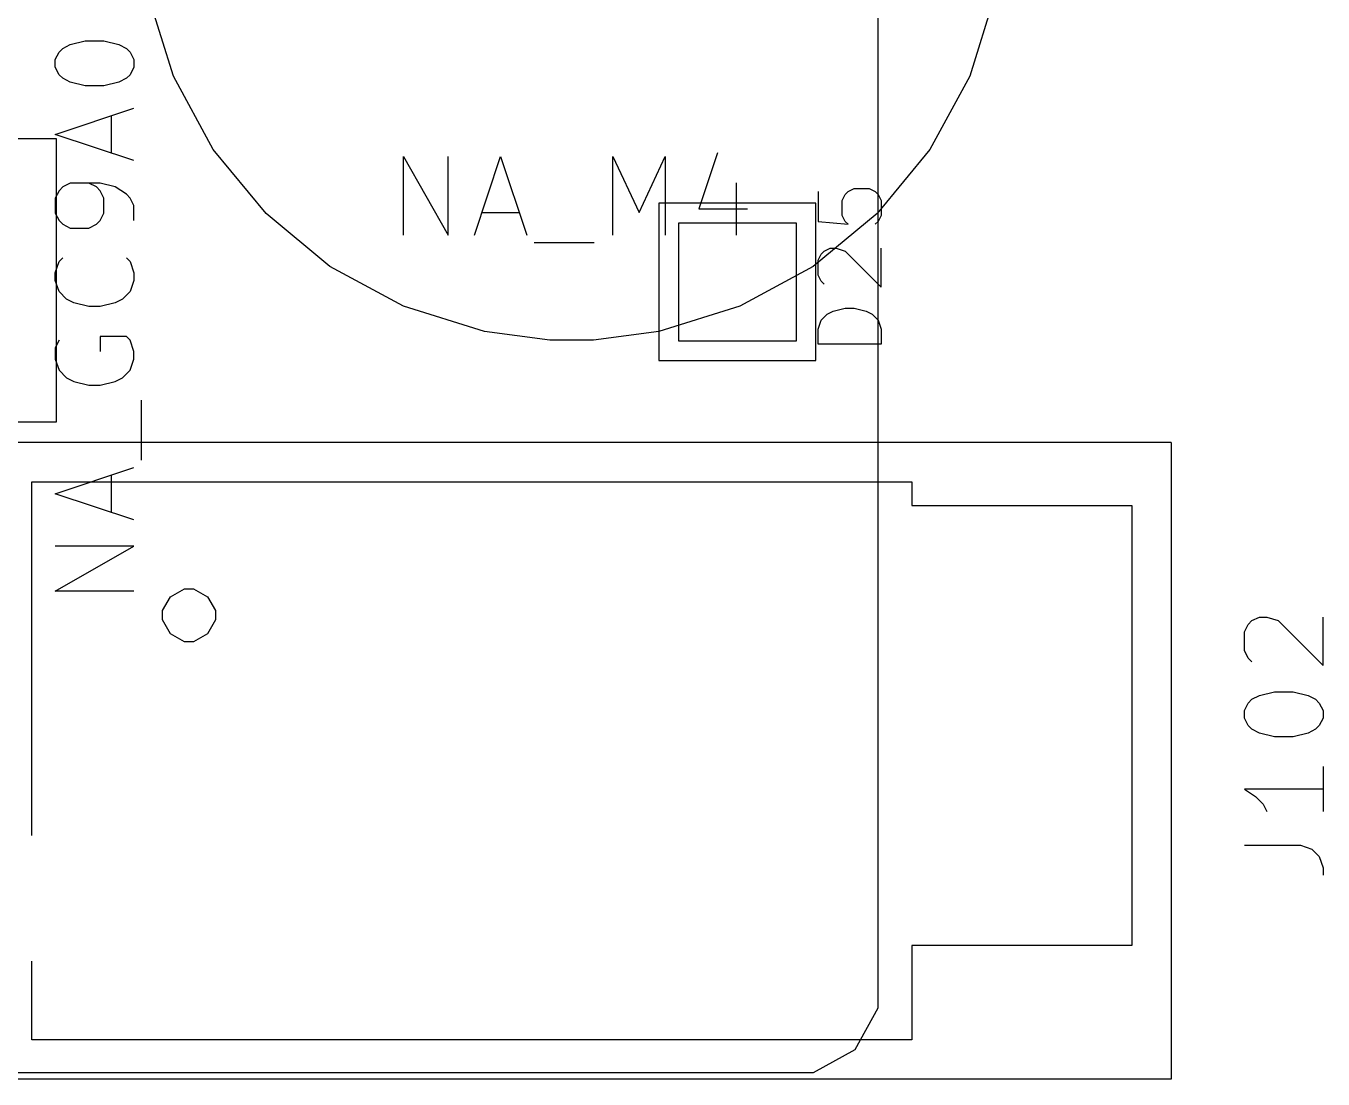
# Model space of a CAD drawing. Extents: x 0 to 141, y 0 to 216.
# Drawn here: x 123.34 to 139.85, y 148.78 to 162.18 of the extents above; entities that cross this region are included whole.
import ezdxf

# ---------------------------------------------------------------- set-up
doc = ezdxf.new("R2010")
doc.units = 0
doc.layers.get('0').update_dxf_attribs({"linetype": 'CONTINUOUS'})

msp = doc.modelspace()

# ---------------------------------------------------------------- linework, layer by layer
at = {"color": 0}
for p, q in [((134.191, 149.862), (134.192, 195.362)), ((125.22, 161.539), (124.9, 162.571)), ((135.676, 162.571), (135.357, 161.539)), ((123.906, 161.94), (124.098, 161.987)), ((124.098, 161.987), (124.335, 161.987)), ((124.335, 161.987), (124.526, 161.94)), ((123.716, 161.75), (123.764, 161.845)), ((123.764, 161.845), (123.811, 161.892)), ((123.811, 161.892), (123.906, 161.94)), ((124.526, 161.94), (124.622, 161.892)), ((124.622, 161.892), (124.668, 161.845)), ((124.668, 161.845), (124.716, 161.75)), ((123.716, 161.653), (123.716, 161.75)), ((123.764, 161.558), (123.716, 161.653)), ((124.716, 161.653), (124.668, 161.558)), ((124.716, 161.75), (124.716, 161.653)), ((123.811, 161.512), (123.764, 161.558)), ((123.906, 161.463), (123.811, 161.512)), ((124.098, 161.417), (123.906, 161.463)), ((124.526, 161.463), (124.335, 161.417)), ((124.622, 161.512), (124.526, 161.463)), ((124.668, 161.558), (124.622, 161.512)), ((125.727, 160.605), (125.22, 161.539)), ((135.357, 161.539), (134.849, 160.605)), ((124.335, 161.417), (124.098, 161.417)), ((123.716, 160.796), (124.716, 161.13)), ((124.431, 160.559), (124.431, 161.035)), ((123.734, 160.74), (104.884, 160.74)), ((124.716, 160.464), (123.716, 160.796)), ((123.734, 157.141), (123.734, 160.74)), ((126.399, 159.79), (125.727, 160.605)), ((128.147, 159.516), (128.147, 160.517)), ((128.147, 160.517), (128.717, 159.516)), ((128.717, 159.516), (128.717, 160.517)), ((129.051, 159.516), (129.384, 160.517)), ((129.384, 160.517), (129.717, 159.516)), ((130.813, 159.516), (130.813, 160.517)), ((130.813, 160.517), (131.147, 159.803)), ((131.147, 159.803), (131.479, 160.517)), ((131.479, 160.517), (131.479, 159.516)), ((132.146, 160.564), (131.907, 159.85)), ((134.849, 160.605), (134.178, 159.79)), ((123.906, 160.178), (123.811, 160.131)), ((124.288, 160.178), (123.906, 160.178)), ((124.24, 160.131), (124.145, 160.178)), ((124.478, 160.131), (124.288, 160.178)), ((132.384, 160.183), (132.384, 159.516)), ((123.764, 160.082), (123.716, 159.988)), ((123.716, 159.988), (123.716, 159.797)), ((123.811, 160.131), (123.764, 160.082)), ((124.288, 160.082), (124.24, 160.131)), ((124.335, 159.988), (124.288, 160.082)), ((124.335, 159.797), (124.335, 159.988)), ((124.622, 160.036), (124.478, 160.131)), ((124.668, 159.988), (124.622, 160.036)), ((124.716, 159.892), (124.668, 159.988)), ((133.427, 160.073), (133.427, 159.691)), ((133.732, 159.959), (133.77, 160.034)), ((133.77, 160.034), (133.808, 160.073)), ((133.808, 160.073), (133.885, 160.111)), ((133.885, 160.111), (134.075, 160.111)), ((134.075, 160.111), (134.151, 160.073)), ((134.151, 160.073), (134.189, 160.034)), ((134.189, 160.034), (134.226, 159.959)), ((124.716, 159.702), (124.716, 159.892)), ((131.399, 159.921), (131.399, 157.92)), ((133.398, 159.921), (131.399, 159.921)), ((131.907, 159.85), (132.527, 159.85)), ((133.398, 157.92), (133.398, 159.921)), ((133.732, 159.768), (133.732, 159.959)), ((134.226, 159.959), (134.226, 159.768)), ((123.716, 159.797), (123.764, 159.702)), ((123.764, 159.702), (123.811, 159.654)), ((123.811, 159.654), (123.906, 159.607)), ((124.145, 159.607), (124.24, 159.654)), ((124.24, 159.654), (124.288, 159.702)), ((124.288, 159.702), (124.335, 159.797)), ((127.212, 159.119), (126.399, 159.79)), ((129.146, 159.803), (129.623, 159.803)), ((131.648, 159.67), (131.648, 158.171)), ((133.149, 159.67), (131.648, 159.67)), ((133.149, 158.171), (133.149, 159.67)), ((134.178, 159.79), (133.364, 159.119)), ((133.427, 159.691), (133.808, 159.654)), ((133.77, 159.691), (133.732, 159.768)), ((133.808, 159.654), (133.77, 159.691)), ((134.189, 159.691), (134.151, 159.654)), ((134.226, 159.768), (134.189, 159.691)), ((123.906, 159.607), (124.145, 159.607)), ((129.813, 159.421), (130.575, 159.421)), ((133.503, 159.311), (133.579, 159.349)), ((133.579, 159.349), (133.656, 159.349)), ((133.656, 159.349), (133.77, 159.311)), ((134.226, 158.853), (134.226, 159.349)), ((123.716, 159.035), (123.764, 159.179)), ((123.764, 159.179), (123.811, 159.226)), ((124.622, 159.226), (124.668, 159.179)), ((124.668, 159.179), (124.716, 159.035)), ((133.427, 159.197), (133.464, 159.272)), ((133.427, 159.006), (133.427, 159.197)), ((133.464, 159.272), (133.503, 159.311)), ((133.77, 159.311), (134.226, 158.853)), ((123.716, 158.94), (123.716, 159.035)), ((124.716, 159.035), (124.716, 158.94)), ((128.148, 158.612), (127.212, 159.119)), ((133.364, 159.119), (132.43, 158.612)), ((133.464, 158.931), (133.427, 159.006)), ((123.764, 158.797), (123.716, 158.94)), ((124.716, 158.94), (124.668, 158.797)), ((133.503, 158.892), (133.464, 158.931)), ((123.86, 158.702), (123.764, 158.797)), ((123.954, 158.654), (123.86, 158.702)), ((124.145, 158.607), (123.954, 158.654)), ((124.478, 158.654), (124.288, 158.607)), ((124.573, 158.702), (124.478, 158.654)), ((124.668, 158.797), (124.573, 158.702)), ((124.288, 158.607), (124.145, 158.607)), ((129.18, 158.292), (128.148, 158.612)), ((132.43, 158.612), (131.397, 158.292)), ((133.464, 158.434), (133.542, 158.51)), ((133.542, 158.51), (133.617, 158.549)), ((133.617, 158.549), (133.77, 158.587)), ((133.77, 158.587), (133.885, 158.587)), ((133.885, 158.587), (134.036, 158.549)), ((134.036, 158.549), (134.112, 158.51)), ((134.112, 158.51), (134.189, 158.434)), ((133.427, 158.32), (133.464, 158.434)), ((134.189, 158.434), (134.226, 158.32)), ((123.764, 158.178), (123.716, 158.083)), ((124.622, 158.225), (124.288, 158.225)), ((124.288, 158.225), (124.288, 158.035)), ((124.668, 158.178), (124.622, 158.225)), ((124.716, 158.035), (124.668, 158.178)), ((130.011, 158.18), (129.18, 158.292)), ((130.289, 158.18), (130.011, 158.18)), ((130.566, 158.18), (130.289, 158.18)), ((131.397, 158.292), (130.566, 158.18)), ((131.648, 158.171), (133.149, 158.171)), ((133.427, 158.13), (133.427, 158.32)), ((134.226, 158.32), (134.226, 158.13)), ((123.716, 158.083), (123.716, 157.94)), ((124.716, 157.94), (124.716, 158.035)), ((134.226, 158.13), (133.427, 158.13)), ((123.716, 157.94), (123.764, 157.796)), ((124.668, 157.796), (124.716, 157.94)), ((131.399, 157.92), (133.398, 157.92)), ((123.764, 157.796), (123.86, 157.701)), ((123.86, 157.701), (123.954, 157.655)), ((124.478, 157.655), (124.573, 157.701)), ((124.573, 157.701), (124.668, 157.796)), ((123.954, 157.655), (124.145, 157.606)), ((124.145, 157.606), (124.288, 157.606)), ((124.288, 157.606), (124.478, 157.655)), ((124.812, 156.654), (124.812, 157.416)), ((104.884, 157.141), (123.734, 157.141)), ((137.918, 156.879), (122.42, 156.879)), ((137.918, 156.879), (137.918, 148.778)), ((123.716, 156.226), (124.716, 156.559)), ((123.419, 156.378), (134.619, 156.378)), ((123.419, 151.879), (123.419, 156.378)), ((124.431, 155.987), (124.431, 156.464)), ((134.619, 156.378), (134.619, 156.078)), ((124.716, 155.892), (123.716, 156.226)), ((134.619, 156.078), (137.419, 156.078)), ((137.419, 156.078), (137.419, 150.479)), ((123.716, 154.988), (124.716, 155.558)), ((124.716, 155.558), (123.716, 155.558)), ((124.716, 154.988), (123.716, 154.988)), ((125.083, 154.739), (125.181, 154.916)), ((125.181, 154.916), (125.359, 155.014)), ((125.359, 155.014), (125.42, 155.014)), ((125.42, 155.014), (125.477, 155.014)), ((125.477, 155.014), (125.655, 154.916)), ((125.655, 154.916), (125.754, 154.739)), ((125.083, 154.678), (125.083, 154.739)), ((125.754, 154.739), (125.754, 154.678)), ((125.083, 154.62), (125.083, 154.678)), ((125.181, 154.442), (125.083, 154.62)), ((125.754, 154.62), (125.655, 154.442)), ((125.754, 154.678), (125.754, 154.62)), ((138.851, 154.467), (138.899, 154.562)), ((138.899, 154.562), (138.946, 154.611)), ((138.946, 154.611), (139.041, 154.657)), ((139.041, 154.657), (139.138, 154.657)), ((139.138, 154.657), (139.28, 154.611)), ((139.28, 154.611), (139.852, 154.039)), ((139.852, 154.039), (139.852, 154.657)), ((125.359, 154.343), (125.181, 154.442)), ((125.655, 154.442), (125.477, 154.343)), ((138.851, 154.229), (138.851, 154.467)), ((125.42, 154.343), (125.359, 154.343)), ((125.477, 154.343), (125.42, 154.343)), ((138.899, 154.134), (138.851, 154.229)), ((138.946, 154.087), (138.899, 154.134)), ((139.041, 153.658), (139.233, 153.705)), ((139.233, 153.705), (139.47, 153.705)), ((139.47, 153.705), (139.662, 153.658)), ((138.851, 153.466), (138.899, 153.562)), ((138.899, 153.562), (138.946, 153.61)), ((138.946, 153.61), (139.041, 153.658)), ((139.662, 153.658), (139.756, 153.61)), ((139.756, 153.61), (139.803, 153.562)), ((139.803, 153.562), (139.852, 153.466)), ((138.851, 153.372), (138.851, 153.466)), ((138.899, 153.276), (138.851, 153.372)), ((139.852, 153.372), (139.803, 153.276)), ((139.852, 153.466), (139.852, 153.372)), ((138.946, 153.23), (138.899, 153.276)), ((139.041, 153.181), (138.946, 153.23)), ((139.756, 153.23), (139.662, 153.181)), ((139.803, 153.276), (139.756, 153.23)), ((139.233, 153.133), (139.041, 153.181)), ((139.47, 153.133), (139.233, 153.133)), ((139.662, 153.181), (139.47, 153.133)), ((139.852, 152.753), (139.852, 152.181)), ((139.852, 152.467), (138.851, 152.467)), ((138.851, 152.467), (138.994, 152.372)), ((138.994, 152.372), (139.09, 152.276)), ((139.09, 152.276), (139.138, 152.181)), ((138.851, 151.752), (139.566, 151.752)), ((139.566, 151.752), (139.708, 151.705)), ((139.708, 151.705), (139.803, 151.61)), ((139.803, 151.61), (139.852, 151.467)), ((139.852, 151.467), (139.852, 151.372)), ((137.419, 150.479), (134.619, 150.479)), ((134.619, 150.479), (134.619, 149.279)), ((123.419, 149.279), (123.419, 150.278)), ((134.191, 149.685), (134.191, 149.862)), ((133.897, 149.156), (134.191, 149.685)), ((134.619, 149.279), (123.419, 149.279)), ((133.367, 148.863), (133.897, 149.156)), ((115.991, 148.863), (133.19, 148.863)), ((137.918, 148.778), (122.42, 148.778)), ((133.19, 148.863), (133.367, 148.863))]:
    msp.add_line(p, q, dxfattribs=at)

doc.saveas('drawing.dxf')
